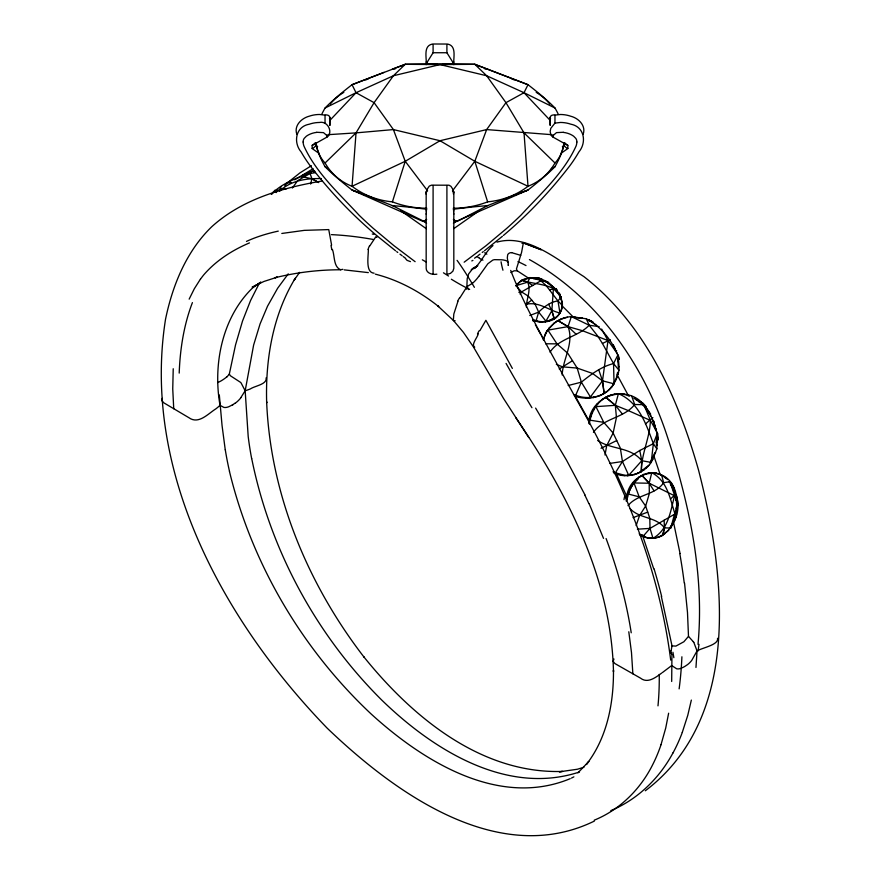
<?xml version="1.0" encoding="UTF-8"?>
<svg xmlns="http://www.w3.org/2000/svg" width="880" height="880" viewBox="0 0 880 880"><rect width="100%" height="100%" fill="white"/><g stroke="black" fill="none" stroke-linecap="round" stroke-linejoin="round"><path stroke-width="1.32" d="M319.275 153.549L312.147 148.544L312.147 145.42L326.953 137.115A6.457 6.171 41.6 0 0 329.362 134.266C331.485 128.348 325.974 120.912 319.418 122.463A27.005 22.044 0 0 0 309.21 124.234C295.592 126.61 293.029 142.439 301.158 151.965A176.143 143.825 0 0 0 310.255 165.858C329.758 191.356 352.033 214.753 376.585 235.455M317.636 146.685L315.601 145.255L315.601 142.901M296.912 134.42C293.634 125.829 301.411 118.239 309.188 116.215A27.005 22.044 0 0 1 319.418 114.477L325.039 115.126L325.039 123.101M560.725 153.549L567.853 148.544L567.853 145.42L553.047 137.115A6.457 6.094 -50.8 0 1 550.682 134.244L550.165 131.373L550.759 128.392L554.961 123.101L554.961 115.126L560.582 114.488A27.005 22.044 0 0 1 570.79 116.248C578.6 118.184 586.355 125.851 583.088 134.42M618.585 358.754L617.881 359.282L618.332 367.136L619.025 366.608L618.057 354.596L613.547 363.583L614.053 383.834C605.869 396.935 588.643 401.115 574.53 396.088L575.729 395.175L581.361 382.162C591.019 374.418 601.304 366.575 613.547 363.583L618.948 370.227C617.496 378.95 613.063 386.771 606.078 392.172M576.84 141.999L576.807 141.064A8.074 6.589 0 0 0 575.806 138.402L573.606 136.169A19.679 16.071 0 0 0 563.277 132.385M649.803 462.814L651.2 462.396L652.762 459.415L656.854 448.833L657.448 433.092L653.356 443.674L651.2 462.396C643.269 474.342 627.066 479.006 613.965 473.209L615.362 472.791L625.097 475.387L634.854 474.43M618.948 370.227L619.025 366.608M676.544 503.503L676.258 498.19L674.729 493.097M671.682 681.472L671.946 654.929A4.334 2.288 76.4 0 0 671.792 654.225M661.331 596.442L672.012 645.887L675.895 646.096L683.881 641.751L688.49 636.372L687.489 612.502L684.541 583.044M634.238 474.606L641.322 471.713L641.762 460.735L639.782 450.472L653.356 443.674L656.854 448.833M641.322 471.713C641.113 454.179 649.957 438.02 650.397 420.409L643.874 404.657C626.318 383.592 589.974 395.835 588.654 423.115M562.166 374.979C562.815 358.743 574.343 343.398 568.04 326.623L571.34 316.613L586.256 318.791L593.23 322.366L589.006 320.991L589.71 320.463M553.685 319.396C559.801 315.92 562.969 308.693 561.858 301.829C558.745 293.183 557.634 287.397 562.078 301.466C565.235 316.8 546.469 325.611 533.973 319.902L533.676 320.386C540.111 322.707 547.525 322.542 553.685 319.396L554.191 318.571L551.859 310.728L553.421 288.552L549.472 283.327M173.228 368.742L172.744 388.949L173.734 408.749M225.247 449.801L222.046 425.458L219.373 395.494A2.651 1.925 74.3 0 0 218.834 394.713L218.713 394.603M675.169 516.186L676.5 510.994L676.577 505.648M437.349 63.712L405.229 64.306L393.404 75.746L374.088 102.663L356.037 132.88L352.055 186.274A96.118 84.513 -48.9 0 0 392.414 201.861A96.129 92.092 -26.1 0 0 426.8 208.219M508.376 264.847L507.32 257.851L507.672 254.815A5.423 4.114 24.2 0 1 511.654 252.604M695.97 667.458L697.048 650.914L693.792 642.323M674.817 517.198L676.071 517.209C670.373 501.369 668.591 481.547 651.783 472.703C637.67 473.22 628.793 487.256 627.022 500.027L626.472 500.016C626.901 470.635 667.26 461.769 675.587 492.118C670.67 508.563 669.669 528.671 652.982 538.329L647.669 537.878L639.969 534.875C662.981 548.988 684.101 517.088 676.423 496.133M657.503 437.184L656.7 437.437L656.403 445.335L657.206 445.093M671.077 651.002L672.012 645.887M612.854 384.747L616.341 378.07L617.595 372.295M698.005 644.336C704.594 573.551 688.908 502.315 666.919 435.38C643.203 363.484 596.42 296.857 529.419 259.578M626.175 501.05L626.241 500.5M251.647 458.557A266.728 156.53 61.3 0 1 248.193 436.502L245.168 390.764L253.627 345.059L260.073 323.906L267.542 306.163L277.64 288.244L288.244 273.856M668.635 713.207L665.709 728.079L661.023 744.656M598.774 369.886L602.503 380.798L604.12 393.371L602.921 394.284M604.989 455.004L606.727 445.621L613.129 433.015L616.44 417.483L615.318 405.317L618.409 393.679C638.979 402.292 646.239 424.424 653.356 443.674M611.512 394.845C598.675 398.585 590.854 411.4 589.347 424.116M691.35 700.084L687.764 715.341L682.286 732.38M368.346 249.568C368.489 255.871 365.156 272.723 374.088 273.174M651.728 538.318L657.03 537.515L662.662 535.48L664.477 527.879L664.125 520.234L674.476 514.261L677.754 504.581L669.9 481.679L668.657 481.668M662.662 535.48L664.499 527.868C655.886 516.516 639.562 518.903 630.135 508.717M227.073 376.783L229.306 374.132L235.543 344.872L242.495 321.123L250.58 300.487L259.226 283.415M310.629 184.052L311.938 178.761L310.068 173.481L312.191 171.204L314.886 171.292M636.13 525.58L639.551 515.526L645.634 506.055L649.341 493.614L649.165 483.23L651.783 472.703M670.153 527.241L672.936 522.962L674.575 518.188M545.424 321.992L545.93 321.167L538.659 312.103L535.007 303.996L528.429 296.23L521.565 291.907L515.933 285.725L521.719 280.203C532.059 283.789 543.444 283.58 553.421 288.552L561.099 296.945L557.975 300.949C550.308 301.829 544.016 306.911 538.659 312.103L535.964 321.255M669.526 528.055L670.769 528.055L674.476 514.261M543.488 340.252C546.26 327.239 558.096 317.35 571.34 316.613L589.204 325.27L599.137 326.612M426.173 192.808A6.864 5.5 0 0 1 426.833 190.542L427.218 189.409M627.616 494.23L626.945 496.727L616.143 473.176M392.414 201.839L405.229 161.293L393.404 129.58L374.088 102.663L356.037 92.719L352.055 84.7L384.076 72.347M529.012 278.454L517.242 270.798L516.428 269.027L521.576 252.406L523.314 243.056A6.248 1.089 -69.8 0 0 523.149 242.572L521.983 243.353M543.169 339.581L546.722 331.045L554.719 322.696M650.518 461.758L654.797 452.848L655.611 452.606M452.452 190.872L474.815 161.282L486.651 129.58L505.956 102.663L524.018 92.708L527.989 84.7L474.815 64.306L442.695 63.712M329.351 134.2L329.362 134.156A6.864 3.773 -21.7 0 1 326.634 135.344A11.913 9.724 0 0 1 326.942 137.115M553.058 137.115A11.913 9.724 0 0 1 553.355 135.333L556.49 132.627L563.288 132.286M427.482 188.771L429.319 186.076L431.475 185.163L449.009 185.207L450.945 186.318L452.518 188.771M189.156 299.145L194.337 288.728L200.398 279.169M618.849 359.348L619.058 358.908A43.197 35.134 51.4 0 0 618.519 355.894M457.952 301.301L453.816 314.061L453.343 320.364L463.463 332.409L473.55 347.127L503.415 398.277L528.737 437.525M478.313 333.663C477.576 337.425 470.591 345.015 474.738 347.182M526.372 307.021C526.394 298.826 531.344 290.411 527.67 282.15L529.98 277.607L539.451 278.344L541.728 279.213L541.442 279.686C533.137 276.892 522.643 277.64 516.692 284.757L516.989 284.273M329.505 118.734C330.935 116.138 327.448 114.191 325.039 115.126M479.842 330.704L485.892 320.309L512.358 368.412M369.743 245.982L375.859 236.742M266.145 377.828C267.19 384.461 255.189 385.693 250.305 388.949A62.436 35.046 7.6 0 1 245.168 390.764L240.867 397.551M426.173 61.908A6.864 2.046 0 0 0 426.833 62.744L433.092 52.734L433.092 44L446.908 44.044L446.908 52.734L453.684 63.624M426.833 62.744L426.349 63.569M279.983 188.749L281.226 186.538M545.93 321.167L551.859 310.728L548.647 304.326M672.98 752.895C659.395 778.272 637.571 799.524 610.841 810.601M162.228 398.343L161.821 400.642L163.867 402.853L188.925 417.714C198.627 424.743 208.054 413.71 215.974 408.771A62.436 41.382 -1.2 0 0 220.022 405.306C212.597 363.253 222.728 314.501 255.464 285.241M465.718 288.629L459.591 298.309M521.213 281.028L523.501 279.422L529.98 277.607L548.691 282.282L548.185 283.107L554.213 287.639L560.263 295.174A25.916 20.24 32.1 0 0 559.449 293.557M529.474 278.443L529.98 277.607M538.945 279.169L539.451 278.344L540.881 280.753L546.381 285.868L557.975 300.949L562.397 305.459L561.891 306.284M541.442 279.686L544.049 280.159M543.829 280.522L546.37 281.193M558.734 293.326L555.775 289.531L556.281 288.805M560.593 297.77L561.099 296.945M559.471 313.885L559.977 313.049L557.975 300.949M301.433 177.342L302.819 175.12L312.191 171.204L314.303 171.853M639.782 450.472L622.446 461.516L615.362 472.791L613.03 471.779M677.424 506.242L677.182 500.885M276.188 192.599L277.585 190.432M520.069 294.107L521.565 291.907L540.881 280.753M299.618 272.338L294.272 279.961L295.24 278.256C272.602 315.447 265.342 359.865 266.673 402.864L266.64 401.742C270.402 494.362 307.637 583.924 363.88 656.92L363.616 656.579C412.027 716.793 480.975 774.07 562.54 771.43L559.306 771.826L577.401 769.241L583.935 767.239M657.569 440.264L657.965 439.758A41.47 33.506 74.1 0 0 657.657 433.455M589.446 398.266L602.492 380.831L608.025 340.582L601.656 329.076M292.325 188.045L297.66 180.642L310.068 173.481L315.238 172.711M613.943 658.999L613.129 661.342L614.878 663.542L640.508 678.139C647.768 683.947 655.963 677.226 661.925 672.892M478.764 276.463L487.839 263.769L492.789 260.106A6.248 3.344 -3.7 0 1 494.56 259.655L501.644 259.798A28.16 17.523 -5.9 0 1 503.47 259.996L505.89 260.557A5.456 3.399 -5.9 0 1 508.035 262.152L508.2 262.559M271.293 194.392C280.423 184.525 294.382 178.706 306.812 174.504M271.59 194.216L275.022 190.124M550.033 352.132C559.086 338.228 577.885 337.029 589.204 325.27L586.256 318.791M664.125 520.234L650.012 528.385L643.214 536.173L641.971 536.162M652.883 417.593L645.447 423.973M627.33 475.783L628.727 475.365L641.762 460.735C630.652 446.743 611.204 449.779 597.641 440.462M669.9 481.679L663.652 482.713C655.116 495.374 637.461 493.933 628.012 505.648M639.925 472.142L648.791 465.278M662.244 534.985L668.712 530.288M329.714 120.571L356.037 92.719L393.404 75.746L440.022 64.592L474.815 64.306L527.989 84.7A96.129 14.212 32.9 0 1 554.983 108.009M577.951 772.838L588.852 761.409L586.333 764.533C607.101 737.924 613.712 703.34 613.47 670.274L613.481 671.759C611.336 578.721 567.193 492.822 515.702 417.571M284.724 185.746L287.43 182.963L291.17 182.567M279.466 191.367C290.389 180.554 306.526 178.167 321.343 178.618M550.957 134.618L486.651 129.58L440.022 140.723L405.229 161.293L352.055 186.274A96.129 70.532 -52.2 0 1 325.072 162.987L356.037 132.88L393.404 129.58L440.022 140.723L474.815 161.282L527.989 186.263A96.118 70.532 52.2 0 0 554.983 162.987A96.129 52.261 49 0 0 563.838 143.781M593.439 432.322C603.581 417.868 623.843 418.352 634.667 404.514L643.874 404.657L649.979 413.017M670.45 499.004L674.124 495.572L649.187 483.219L642.103 475.552L640.86 475.541M471.735 269.885L468.666 273.867L467.203 278.652L466.851 286.704L468.589 289.619M492.954 245.586C485.243 251.9 481.613 261.833 474.254 268.543L477.807 265.606L472.175 269.522M503.415 235.455C527.978 214.764 550.22 191.345 569.756 165.869A176.143 143.825 0 0 0 578.864 151.976C586.949 142.395 584.408 126.665 570.812 124.19A27.005 22.044 0 0 0 560.582 122.452L554.961 123.101M502.381 236.324L484.396 250.811M510.884 272.536L514.085 270.798L517.242 270.798M286.748 183.37L299.959 172.876L311.432 165.704M472.285 283.404L466.851 286.704M482.218 252.472L483.307 251.636M554.026 323.224L557.865 320.595L568.062 326.612L576.125 334.246M549.043 328.009L549.736 327.481M556.666 321.508L560.747 319.22M546.722 331.045L547.932 330.132L568.04 326.623L582.34 330.671L608.025 340.582L617.287 353.518M560.043 319.748L563.959 318.098M545.248 333.938L545.941 333.41M567.501 317.229L563.431 318.494M574.772 316.767L574.068 317.295L581.57 318.384L582.263 317.856M616.682 350.834L615.989 351.362L614.944 348.403M578.534 397.012L579.227 396.484C588.511 398.772 598.994 397.496 606.771 391.644M586.025 398.101L586.718 397.573M617.309 374.627L618.002 374.088M593.296 397.65L593.989 397.111M614.856 381.458L615.549 380.93M600.05 395.648L600.754 395.12M611.061 387.387L611.754 386.859M480.04 254.122L477.862 255.761M531.718 300.113L526.13 304.304C538.736 301.323 548.548 310.266 559.977 313.049M476.762 256.586L474.551 258.214M533.885 278.784L534.259 278.399A25.916 20.24 32.1 0 1 545.171 281.479M294.668 179.817L313.082 168.74M464.156 262.196L485.991 245.729L506.484 228.591A475.948 388.608 0 0 0 521.015 215.105C540.738 193.655 563.717 173.14 576.037 146.124A21.934 17.908 0 0 0 576.895 141.999M453.42 223.168L456.478 221.023M562.364 146.685L564.399 145.255L564.399 142.604M479.281 210.727L453.827 228.602A2.497 1.441 60 0 0 453.651 227.381M662.662 672.375L671.704 665.555L676.643 668.778A15.961 9.251 -60.2 0 0 680.955 668.36L684.024 666.875A50.347 29.161 -60.2 0 0 685.179 666.204L687.478 664.653A16.071 9.317 -60.2 0 0 691.768 660.352L697.048 650.914C702.306 647.713 718.971 644.875 717.552 638.275M234.905 403.304L232.991 404.547M252.912 287.573L260.755 282.304M559.24 368.973L572.495 360.701M645.315 790.779C742.456 717.211 725.34 573.98 698.511 470.008C677.919 397.353 644.974 324.016 583.869 276.584C559.823 261.514 527.89 233.233 496.958 242.132M426.668 219.461L423.335 221.562L352.055 190.047A93.181 11.242 34.4 0 1 325.072 166.727A93.181 29.733 44.2 0 1 315.942 143.451M257.554 284.185L260.821 282.15M472.934 260.359L471.79 260.931M231.847 405.207L228.8 406.725A17.501 9.471 -56.6 0 1 223.828 407.385L220.011 405.295M450.626 273.24L452.914 271.161L453.816 268.356L453.827 191.741M551.342 168.729L554.961 166.738A93.181 29.733 -44.2 0 0 564.113 143.451M594.352 821.084C498.344 867.922 394.57 792.627 327.503 728.464L327.096 728.068C223.927 621.456 141.372 471.911 165.528 319.253C172.568 285.208 186.406 251.229 211.794 226.688C242.165 199.166 282.953 187.638 322.487 180.928M571.472 778.085L573.881 776.853M594.539 407.066L595.936 406.648L603.757 422.356L613.129 433.015L616.726 440.55L601.051 448.272M589.204 325.27L597.729 336.061L602.415 343.431L610.368 339.757M325.094 107.998L356.037 92.719M252.142 287.067L263.923 281.468L277.277 277.145L275.011 277.739C296.472 272.437 318.571 269.753 340.681 269.775L342.804 269.302M570.24 778.657C498.663 808.368 422.763 761.112 371.041 713.889C301.939 648.967 251.779 563.618 229.46 471.416M450.131 273.482L447.876 274.109M594.242 820.182C619.828 809.787 640.508 789.173 652.729 764.588A312.84 176.396 58.9 0 0 661.045 744.678M249.469 242.902C232.298 250.184 216.051 260.579 203.797 274.802A243.265 132.539 54.9 0 0 200.442 279.224M272.899 192.401L282.271 188.474L285.923 189.2M632.742 482.966L633.996 482.966L639.188 496.837L645.634 506.055L647.724 512.127L633.061 517.649M558.173 113.982A96.118 32.483 42.3 0 0 554.972 108.009L524.018 92.708L486.651 75.746L440.022 64.592L405.229 64.306L352.055 84.7A96.118 14.212 -32.9 0 0 325.072 108.009A96.129 32.483 -42.3 0 0 321.882 113.982M529.771 315.524L538.659 312.103M405.229 64.306L392.414 69.135A96.118 7.337 -7.3 0 0 395.252 68.86M514.195 195.217L527.989 190.047A93.181 11.242 -34.4 0 0 554.983 166.727M579.447 772.002C506.429 796.081 432.487 749.386 381.843 700.161C316.03 634.81 270.039 549.494 251.713 458.579M549.67 289.751L555.324 288.717M515.933 285.725L527.67 282.15L532.741 285.538M454.146 222.332L527.989 190.047A93.181 2.904 -22 0 0 487.641 205.612L456.72 221.562L453.376 219.461M607.695 396.165L608.498 395.923M610.896 395.032L614.823 394.097M604.417 397.749L605.814 397.32L615.34 405.306L622.391 414.04M614.009 394.339L618.409 393.679M601.909 399.498L602.723 399.256M617.012 394.097L621.467 393.822M599.423 401.654L600.039 401.467M620.653 394.064L624.734 394.306M596.959 404.184L597.762 403.942M624.118 394.493L628.177 395.12M592.977 410.047L593.791 409.805M634.7 397.936L633.886 398.178L639.98 402.402L640.783 402.16M591.514 413.314L592.119 413.127M637.109 400.092L637.714 399.905M590.139 416.856L590.942 416.614M588.874 420.629L590.271 420.211L603.757 422.356M646.195 407.627L645.392 407.869L649.924 414.381L650.727 414.128M647.878 410.982L648.494 410.795M654.192 421.388L653.378 421.63L655.677 429.429L656.491 429.187M654.786 425.447L655.402 425.271M656.81 441.386L657.426 441.199M653.631 456.324L654.236 456.137M651.959 459.657L652.762 459.415M617.573 474.342L618.376 474.1M621.016 475.156L621.632 474.969M645.711 467.984L646.327 467.808M624.283 475.64L625.097 475.387M643.027 470.195L643.83 469.953M630.927 475.365L631.741 475.123M637.241 473.539L638.055 473.297M432.234 44.088C422.884 46.035 426.932 58.19 426.173 64.691M568.194 385.517L581.361 382.162L590.645 397.353M592.229 321.552A43.197 35.134 51.4 0 0 589.446 320.221L588.973 320.331M281.809 233.464L304.304 230.362L328.757 229.592L331.606 245.113M455.125 320.76L453.53 320.573L437.756 305.877L438.757 306.68C420.134 291.698 398.585 280.071 375.353 274.153M518.881 292.38L521.565 291.907M609.653 463.43L622.446 461.516L628.727 475.365M316.712 132.286L323.51 132.627L326.634 135.344M617.947 361.702L618.101 361.691A43.197 35.134 51.4 0 0 617.694 358.655M595.936 406.648L615.318 405.317L628.353 410.608L650.397 420.409L656.81 431.937M329.087 134.618L356.037 132.88M637.384 529.188L650.012 528.385L652.982 538.329M307.505 173.162L309.991 173.085M433.092 52.734L446.908 52.734M426.173 63.866L453.827 63.866M426.173 191.741L426.173 268.169C426.052 272.943 432.08 275.143 436.854 274.175M650.54 472.692L654.016 472.769M648.318 472.934L649.044 472.945M653.29 472.758L656.403 473.154M655.853 473.143L658.922 473.847M643.456 474.364L644.182 474.375M658.196 473.847L661.54 474.859L663.652 482.713M660.297 474.848L663.564 476.146M638.88 477.004L639.606 477.015M662.838 476.146L665.643 477.73M667.766 479.578L665.093 477.73M634.821 480.733L635.536 480.733M671.363 484L670.637 484L674.069 491.15M631.389 485.408L632.104 485.419M673.497 489.247L674.223 489.258M628.727 490.864L629.442 490.864M674.344 492.107L675.587 492.118M627.451 493.812L639.188 496.837M675.51 495.088L676.225 495.099L675.807 493.108M626.934 496.87L627.66 496.881M676.599 501.369L677.314 501.369M676.511 504.57L677.754 504.581M676.72 507.793L677.446 507.804M675.873 514.14L676.588 514.151M674.08 520.157L674.795 520.157M671.418 525.602L672.133 525.613M663.916 534.006L664.642 534.017M659.34 536.646L660.066 536.657M644.6 537.174L645.326 537.174M654.478 538.076L655.204 538.087M649.506 538.252L650.232 538.263M545.578 343.761L557.007 343.86L567.809 353.331L577.181 368.071L581.361 382.162M633.996 482.966L649.165 483.23L654.06 490.886M340.681 269.775C333.311 266.926 334.884 255.849 332.387 249.414M511.665 252.659L520.718 255.332M664.499 527.868L670.769 528.055M344.179 269.863L368.324 272.613M656.326 442.31L656.469 442.321A41.47 33.506 74.1 0 0 656.557 439.087M372.273 234.014L373.879 234.3M641.795 460.713L651.2 462.396M303.875 177.056L311.927 178.75L318.747 182.578L311.938 178.761M554.961 115.126C552.596 114.257 549.032 116.006 550.517 118.767M410.454 261.624L407.066 260.359L405.482 258.544M447.766 44.088C457.116 46.035 453.068 58.19 453.827 64.691M614.053 383.834L602.514 380.82L592.57 373.461L577.181 368.071L562.54 366.85L556.336 364.353M568.04 326.623L557.865 320.595M425.898 222.332L392.414 205.612A93.181 2.904 22 0 0 352.033 190.036L370.876 197.109M521.719 280.203L527.67 282.15M573.76 394.526L579.227 396.484M615.318 405.317L605.814 397.32M641.96 534.886L641.245 534.567M627.363 395.362L629.365 396.242M325.094 166.749L327.503 168.069M479.501 258.115L476.839 256.586M422.345 259.809L426.096 261.954M448.503 276.012L443.465 272.8M592.702 322.762L596.101 325.006M484.715 252.769L486.871 254.177M546.084 281.666L548.185 283.107M589.446 320.221C603.306 329.34 613.877 343.145 619.058 358.908M423.522 221.023L426.58 223.168M400.719 210.727L426.173 228.602M639.188 533.819L640.684 534.875M415.118 261.679L394.009 245.729L373.516 228.591A475.948 388.608 0 0 1 358.985 215.105C339.262 193.655 316.283 173.14 303.963 146.124A21.934 17.908 0 0 1 303.105 141.999M405.449 258.214L403.238 256.586M602.503 380.798L604.12 393.371M402.138 255.761L399.96 254.122M396.693 251.636L397.782 252.472M395.604 250.811L377.619 236.324M474.815 64.306L486.651 75.746L505.956 102.663L524.018 132.88L554.961 162.965M562.353 306.108L572.748 316.514M524.018 92.708L550.33 120.56M555.775 289.531L547.228 282.469L536.558 277.783A25.916 20.24 32.1 0 1 542.069 279.147M693.352 641.773L688.49 636.372M642.103 475.552L649.165 483.23M642.73 403.117L642.686 403.051A41.47 33.506 74.1 0 1 646.184 406.692M405.229 161.293L427.603 190.872M643.346 403.931C651.266 414.304 656.491 426.756 657.965 439.758M547.932 330.132L557.007 343.86M602.415 343.431L613.547 363.583M535.623 408.111L566.456 460.042L584.969 494.868M618.024 376.442L628.232 395.307M536.767 327.36L540.991 334.84M535.381 324.896L536.074 326.128M541.706 336.105L543.125 338.635M575.454 396.517L588.764 420.343M532.664 320.067L533.335 321.266M613.173 344.63L614.592 347.413M616.726 440.55L620.323 448.085L622.446 461.516M589.105 503.591L603.515 538.384M245.168 390.764L241.098 382.954A2.651 1.023 49.3 0 0 240.405 382.261L230.472 375.815L229.306 374.132M452.782 189.409L453.167 190.542A6.864 5.5 0 0 1 453.827 192.808M642.4 535.073L653.708 568.766M510.708 270.391C524.436 306.108 543.829 339.317 561.88 372.944L577.005 400.345C622.963 480.612 659.076 567.787 670.692 660.099M653.741 455.532L660.198 474.606M631.763 396.253L634.667 404.514M671.748 654.247L671.198 652.795M647.724 512.127L649.803 518.199L650.012 528.385M474.815 161.282L487.63 201.839A96.129 84.524 48.9 0 0 528.011 186.285L524.018 132.88M551.87 310.717L554.191 318.571M673.585 522.522L680.064 553.553M677.072 500.214L675.059 492.173L671.704 484.165A32.824 25.399 -89.7 0 1 674.058 488.4M628.793 631.763L631.488 652.564L632.863 673.827M303.16 141.999L303.193 141.064A8.074 6.589 0 0 1 304.194 138.402L306.394 136.169A19.679 16.071 0 0 1 316.723 132.385M446.908 185.482L446.908 274.175M433.092 185.482L433.092 274.175M315.601 142.604L315.601 145.255M365.915 79.882A93.181 82.39 53.3 0 1 368.39 78.771M330.308 104.038A93.181 68.233 55.4 0 1 343.838 92.345M325.072 162.987A96.118 52.261 -49 0 1 316.206 143.781M392.403 205.612A93.181 10.56 7.6 0 1 426.8 209.264M453.244 209.264A93.181 10.56 -7.6 0 1 487.641 205.601M487.641 201.861A96.118 92.081 26 0 1 453.244 208.219M536.206 92.345A93.181 68.233 -55.4 0 1 549.747 104.038M487.641 69.135A96.129 7.337 7.3 0 1 484.792 68.86M511.654 78.771A93.181 82.379 -53.3 0 1 514.129 79.882M453.827 61.908A6.864 2.046 0 0 1 453.167 62.744M452.848 190.85A6.457 2.42 78.3 0 1 453.497 194.216M426.239 194.359A6.457 2.75 -80 0 1 426.855 190.564M426.294 214.379A3.652 3.168 0 0 1 426.404 213.356M453.596 213.356A3.652 3.168 0 0 1 453.706 214.379M426.426 211.222A3.938 3.696 0 0 1 426.459 210.023M453.541 210.023A3.938 3.696 0 0 1 453.574 211.222M426.184 228.591A2.486 1.43 -60 0 1 426.349 227.381M553.366 135.344A6.864 3.773 21.7 0 1 550.671 134.244M567.842 148.478A3.652 1.914 29.3 0 1 564.344 145.486M567.82 145.266A3.938 1.881 40.1 0 1 565.015 142.989M315.656 145.486A3.652 1.914 -29.3 0 1 312.158 148.478M314.985 142.989A3.938 1.881 -40.1 0 1 312.18 145.266M673.86 657.679A265.793 59.015 -88.6 0 1 672.947 652.267M229.515 471.427A266.728 151.382 58.7 0 1 225.291 449.823M659.241 674.432A359.513 206.481 57.5 0 1 657.987 705.859M670.934 652.938A3.894 3.19 -75.8 0 1 670.824 650.969M654.071 568.854A431.046 230.824 56.5 0 1 661.672 596.552M508.2 264.858A44.44 27.346 -10 0 1 508.101 265.43M502.942 270.215A106.029 77.594 29.7 0 1 501.061 261.8M478.709 276.43A101.541 63.338 35.8 0 1 472.351 283.459M469.645 289.355A96.91 14.058 38.5 0 1 451.363 279.235M467.632 287.254A103.026 62.942 -62.8 0 1 466.466 289.201M457.072 260.359A208.285 20.559 65.9 0 1 474.397 287.331M531.938 407.715A230.824 27.588 58.3 0 1 506.066 363.418M584.738 494.901A243.265 124.707 57.5 0 1 588.874 503.613M606.1 538.56A367.092 202.323 56.4 0 1 631.224 632.797M698.984 644.336A265.793 228.261 -22.4 0 1 698.082 650.947M693.319 641.795A4.334 2.563 42.7 0 1 693.748 642.334M517.957 261.635A106.029 84.711 25.2 0 1 526.009 265.573M471.262 269.698A19.404 11.88 2.3 0 1 475.288 266.915M477.499 333.883A117.788 53.284 -35 0 1 478.995 330.902M482.944 260.161A96.91 79.585 -78.9 0 1 479.402 258.346M457.556 301.4A12.43 4.334 -57.2 0 1 459.316 298.188M377.487 236.126A103.026 57.816 -57.5 0 1 376.651 237.369M368.071 249.524A12.837 10.362 -63.6 0 1 369.512 245.85M681.901 656.788A359.513 187.165 68.1 0 1 679.129 688.875M682.308 732.402A312.84 184.778 61.1 0 1 673.002 752.917M227.062 376.662A31.603 16.016 -54.5 0 1 217.734 382.547M679.767 553.498A431.046 265.628 63.8 0 1 684.233 582.956M179.201 373.098A367.092 192.28 58.8 0 1 192.412 302.61M246.466 241.406A229.13 95.843 14.3 0 1 278.278 231.121M331.43 234.641A208.285 112.046 20.9 0 1 373.428 239.503M331.826 249.733A117.788 73.238 -88.1 0 1 331.023 245.399M232.991 404.756A57.959 33.055 -59.4 0 1 231.847 405.416M240.955 397.65A18.018 9.812 -57.5 0 1 234.916 403.425M553.41 318.098A25.388 20.229 38.9 0 1 546.777 321.255M541.816 321.882A25.388 20.229 38.9 0 1 532.807 320.342M536.294 277.64A4.972 1.947 -8.3 0 1 534.215 278.157M556.292 288.948A25.916 20.24 32.1 0 1 557.458 290.433M560.065 297.341A5.214 2.156 81.2 0 1 559.944 294.877M550.165 284.515A25.916 20.24 32.1 0 1 559.735 295.977M588.786 320.199A7.612 3.245 9.2 0 1 587.642 320.364M617.947 361.57A5.918 2.64 -85.3 0 1 618.772 359.15M613.921 346.665A43.197 35.134 51.4 0 1 615.164 349.613M642.257 402.71A6.38 2.277 27.2 0 1 639.617 401.709M639.595 402.05A2.09 1.815 -16.9 0 1 639.265 402.16M639.551 401.951A41.47 33.506 74.1 0 1 650.738 415.91M652.597 419.87A41.47 33.506 74.1 0 1 655.523 429.319M656.337 442.189A6.325 3.256 -78 0 1 657.514 440.077M623.975 499.653A34.914 31.218 78.7 0 1 624.789 495.913M671.66 483.362A7.931 1.705 39.7 0 1 669.878 481.921M676.544 495.528A32.824 25.399 -89.7 0 1 677.71 505.824M676.027 508.299A7.667 4.29 -82.4 0 1 677.248 505.835M628.155 494.527A32.516 24.992 87.5 0 1 638 479.193M643.94 535.59A32.604 24.607 -84.4 0 1 643.423 535.436M670.219 483.791A32.824 25.399 -89.7 0 1 673.684 490.413M675.257 495.352A32.824 25.399 -89.7 0 1 676.192 500.555M329.835 117.436L329.813 125.4L329.835 117.436M550.165 117.37L550.187 125.4L550.165 117.436M541.079 249.689L522.72 242.649L541.068 249.711"/></g></svg>
